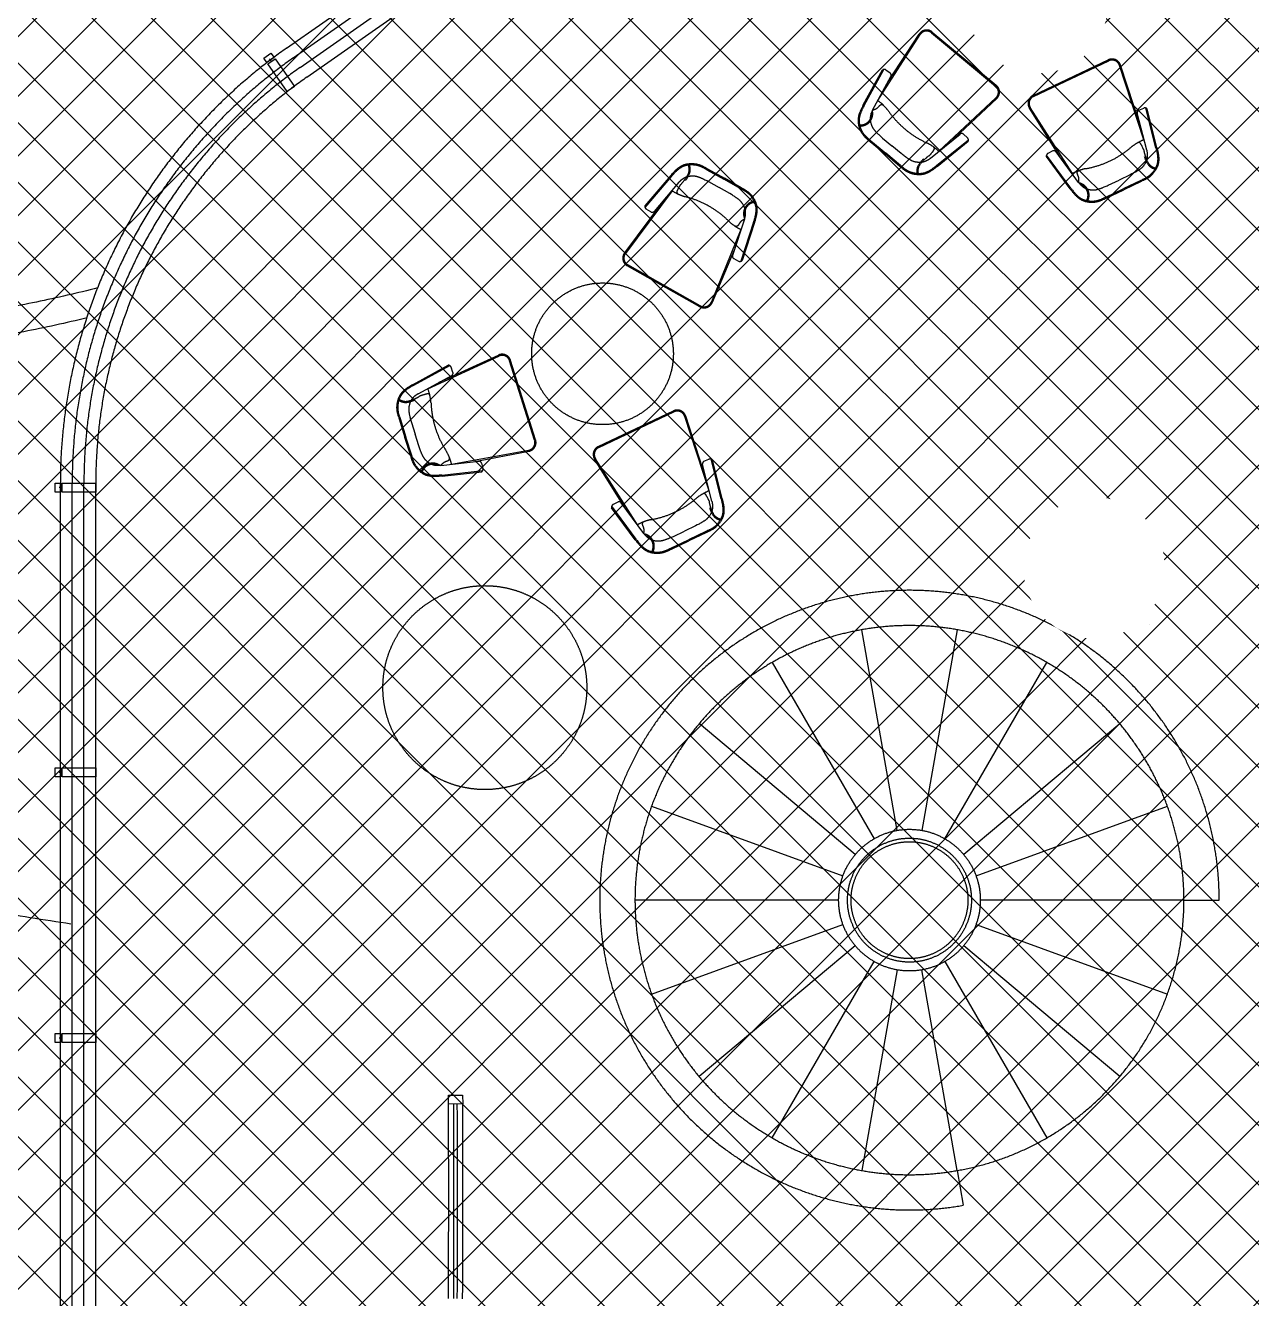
# Model space of a CAD drawing. Header units: millimetres. Extents: x 12325263 to 13848842, y -1463133 to 573208.
# Drawn here: x 12515185 to 12522110, y -588633 to -581445 of the extents above; entities that cross this region are included whole.
import ezdxf
from ezdxf.xclip import XClip

# ---------------------------------------------------------------- set-up
doc = ezdxf.new("R2010")
doc.units = ezdxf.units.MM
doc.header["$LTSCALE"] = 1000
doc.header["$XCLIPFRAME"] = 0
for name, color, linetype in [('0-LA轮廓线', 4, 'Continuous'), ('10# 1层平面图$0$外立面', 83, 'Continuous'), ('11# 首层平面图(售)$0$11#楼二层平面图(售)$0$首二层+地下室_04(1)$0$1#楼首层平面图$0$12#楼二层平面图$0$STAIR', 2, 'Continuous'), ('A-WALL-PATT', 8, 'Continuous'), ('s-首层组合pm$0$hs$0$首二层+地下室_04(1)$0$0F$0$12#楼首层平面图$0$CURTWALL', 2, 'Continuous')]:
    doc.layers.add(name, color=color, linetype=linetype)

# ---------------------------------------------------------------- blocks, each defined once
blk = doc.blocks.new('A$C624508B3')
at = {"layer": '0-LA轮廓线', "color": 250}
for points in [[(-52030.7, -149275.4, 0.288549), (-43802.1, -155600.2, 0.029438), (-40086.9, -155728.9, -4.530639)], [(-40557.6, -152166.7, -0.169292), (-46093.7, -152645), (-45877.1, -151796)], [(-40588.7, -152344.5, -0.170758), (-46275.8, -152752.1)]]:
    blk.add_lwpolyline(points, format="xyb", dxfattribs=at)
blk = doc.blocks.new('10# 1层平面图$0$156132')
at = {"layer": '10# 1层平面图$0$外立面'}
blk.add_line((0, 10), (0, -7.1), dxfattribs=at)
for points in [[(25, 200), (25, 10), (-25, 10), (-25, 200)], [(-25, -30), (-25, 0), (25, 0), (25, -30)]]:
    blk.add_lwpolyline(points, close=True, dxfattribs=at)
blk = doc.blocks.new('A$C3A5F05FE')
at = {"layer": '11# 首层平面图(售)$0$11#楼二层平面图(售)$0$首二层+地下室_04(1)$0$1#楼首层平面图$0$12#楼二层平面图$0$STAIR', "color": 252}
for p, q in [((83686.8, 85622.1, 0), (87433.3, 89368.6, 0)), ((83733.9, 85575, 0), (87480.4, 89321.4, 0)), ((83781.1, 85527.8, 0), (87527.6, 89274.3, 0)), ((83828.2, 85480.7, 0), (87596.6, 89249, 0)), ((88544.9, 85949.8, 0), (88337, 86339.7, 0)), ((88515.5, 86017.8, 0), (88342.3, 86342.5, 0)), ((87028, 85907.9, 0), (87197.7, 86316, 0)), ((87066.4, 86024.4, 0), (87192.2, 86318.4, 0)), ((88487.8, 86109.1, 0), (88513.3, 86125.6, 0)), ((88620.4, 85916.6, 0), (88525.3, 86128.2, 0)), ((88625.9, 85919.1, 0), (88533.4, 86124.9, 0)), ((86950.4, 85869.7, 0), (87022.7, 86083.4, 0)), ((86956.1, 85867.8, 0), (87030.5, 86087.5, 0)), ((87007.2, 85850.5, 0), (87076.7, 86054.3, 0)), ((87069.7, 86072.1, 0), (87042.6, 86086.1, 0)), ((88571.2, 85894.5, 0), (88482.5, 86090.8, 0)), ((87415.7, 85686.2, 0), (87681.5, 86039.2, 0)), ((87464.9, 85741.6, 0), (87686.2, 86035.6, 0)), ((88091.1, 85775.8, 0), (87877.5, 86013.8, 0)), ((88180.4, 85691.8, 0), (87882, 86017.8, 0)), ((87376.5, 85639.1, 0), (87517.1, 85802.3, 0)), ((87417.4, 85603.8, 0), (87569.2, 85779.2, 0)), ((87421.9, 85599.9, 0), (87569.5, 85770.5, 0)), ((87536, 85805.3, 0), (87561.7, 85789, 0)), ((88186.5, 85609.7, 0), (88018.6, 85769.8, 0)), ((88182.3, 85605.3, 0), (88019.1, 85761.1, 0)), ((88049.2, 85798.9, 0), (88025.1, 85780.2, 0)), ((88223.8, 85648.7, 0), (88068.2, 85797.7, 0)), ((87089.6, 85704.4, 0), (87149.2, 85670.3, 0)), ((88391, 85661.9, 0), (88447, 85701.5, 0)), ((88503.1, 85741.1, 0), (88447, 85701.5, 0)), ((88567.6, 85720.7, 0), (88478.2, 85657.4, 0)), ((88567.6, 85720.7, 0), (88478.2, 85657.4, 0)), ((88571.1, 85715.8, 0), (88481.7, 85652.5, 0)), ((88571.1, 85715.8, 0), (88481.7, 85652.5, 0)), ((87024.4, 85672.6, 0), (87119.4, 85618.2, 0)), ((87027.4, 85677.8, 0), (87122.4, 85623.4, 0)), ((87214.5, 85563.8, 0), (87119.4, 85618.2, 0)), ((87214.5, 85563.8, 0), (87119.4, 85618.2, 0)), ((87217.5, 85569, 0), (87122.4, 85623.4, 0)), ((87217.5, 85569, 0), (87122.4, 85623.4, 0)), ((87208.8, 85636.2, 0), (87149.2, 85670.3, 0)), ((88388.8, 85594.2, 0), (88478.2, 85657.4, 0)), ((88392.3, 85589.3, 0), (88481.7, 85652.5, 0)), ((86144, 85356.9, 0), (86247.3, 85320.5, 0)), ((86144.1, 85356.9, 0), (86247.3, 85320.5, 0)), ((86146, 85362.6, 0), (86249.3, 85326.1, 0)), ((86146.1, 85362.6, 0), (86249.3, 85326.1, 0)), ((86352.6, 85289.7, 0), (86249.3, 85326.1, 0)), ((85948.5, 85289.8, 0), (85833.9, 85095.4, 0)), ((85953.6, 85286.8, 0), (85835.8, 85086.9, 0)), ((86000.1, 85259.4, 0), (85891.1, 85073.6, 0)), ((86164.6, 85292.4, 0), (86229.4, 85269.5, 0)), ((86294.1, 85246.7, 0), (86229.4, 85269.5, 0)), ((86350.6, 85284, 0), (86247.3, 85320.5, 0)), ((85970.1, 85206, 0), (85772, 84811, 0)), ((85931.7, 85142.7, 0), (85766.7, 84813.7, 0)), ((86401.4, 85117.8, 0), (86369.7, 84904.7, 0)), ((86454.8, 85109.9, 0), (86421.1, 84880.4, 0)), ((86460.8, 85109, 0), (86428, 84885.8, 0)), ((85873.2, 85067.3, 0), (85844.9, 85078.6, 0)), ((86391.3, 85057.5, 0), (86297.6, 84625.5, 0)), ((86374.4, 84936.1, 0), (86303.5, 84624.3, 0)), ((86379.8, 84888.5, 0), (86408.9, 84879.6, 0)), ((86240, 84593.5, 0), (85796.8, 84749.9, 0)), ((86238, 84587.8, 0), (85794.8, 84744.2, 0)), ((84805.3, 83866.5, 0), (85169, 84117.5, 0)), ((84862.7, 83913.3, 0), (85165.6, 84122.4, 0)), ((85449.4, 83684.3, 0), (85233, 84101.5, 0)), ((85454.8, 83687, 0), (85238.3, 84104.2, 0)), ((84719.3, 83876.3, 0), (84895.9, 84016.7, 0)), ((84723.1, 83871.6, 0), (84904.6, 84016, 0)), ((84756.7, 83829.3, 0), (84925.5, 83963.1, 0)), ((84929.2, 83981.7, 0), (84914.1, 84008.2, 0)), ((85809.9, 83711.5, 0), (86193.6, 83982.9, 0)), ((85813.3, 83706.6, 0), (86197.1, 83978, 0)), ((86469.2, 83573, 0), (86261.2, 83962.8, 0)), ((86439.8, 83640.9, 0), (86266.5, 83965.7, 0)), ((86412, 83732.2, 0), (86437.6, 83748.8, 0)), ((86544.7, 83539.8, 0), (86449.6, 83751.4, 0)), ((86550.2, 83542.2, 0), (86457.7, 83748, 0)), ((84674.7, 83670.5, 0), (84725.2, 83573.3, 0)), ((84674.7, 83670.5, 0), (84725.2, 83573.3, 0)), ((84680.1, 83673.3, 0), (84730.5, 83576, 0)), ((84680.1, 83673.3, 0), (84730.5, 83576, 0)), ((86495.4, 83517.6, 0), (86406.8, 83713.9, 0)), ((84746.8, 83661.8, 0), (84778.4, 83600.9, 0)), ((84810, 83540, 0), (84778.4, 83600.9, 0)), ((85010.9, 83470, 0), (85425.7, 83622.8, 0)), ((85128.8, 83503.6, 0), (85427.7, 83617.1, 0)), ((86015.3, 83398.9, 0), (85801.8, 83636.9, 0)), ((86104.7, 83314.9, 0), (85806.2, 83641, 0)), ((84775.6, 83476.1, 0), (84725.2, 83573.3, 0)), ((84780.9, 83478.8, 0), (84730.5, 83576, 0)), ((84952.6, 83451.6, 0), (85159.2, 83512.6, 0)), ((84967.8, 83399.8, 0), (85190.5, 83465.1, 0)), ((84969.5, 83394, 0), (85186, 83457.5, 0)), ((85176.6, 83504.9, 0), (85189.5, 83477.3, 0)), ((86110.8, 83232.8, 0), (85942.9, 83393, 0)), ((86106.6, 83228.5, 0), (85943.3, 83384.2, 0)), ((85973.4, 83422, 0), (85949.3, 83403.4, 0)), ((86148, 83271.9, 0), (85992.5, 83420.8, 0)), ((86315.3, 83285, 0), (86371.3, 83324.7, 0)), ((86427.4, 83364.3, 0), (86371.3, 83324.7, 0)), ((86491.9, 83343.8, 0), (86402.5, 83280.6, 0)), ((86491.9, 83343.8, 0), (86402.5, 83280.6, 0)), ((86495.4, 83338.9, 0), (86406, 83275.7, 0)), ((86495.4, 83338.9, 0), (86406, 83275.7, 0)), ((86313.1, 83217.3, 0), (86402.5, 83280.6, 0)), ((86316.6, 83212.4, 0), (86406, 83275.7, 0)), ((87984.9, 83042.8, 0), (87984.1, 81892.6, 0)), ((83657.8, 78400.2, 0), (82853.3, 82982, 0)), ((83723.9, 78409.5, 0), (82919, 82993.5, 0)), ((83789.5, 78421, 0), (82984.6, 83005, 0)), ((83855.2, 78432.5, 0), (83050.3, 83016.5, 0)), ((87847.2, 81868.6, 0), (87454.6, 82949.7, 0)), ((88120.8, 81868.4, 0), (88515, 82949, 0)), ((86988.2, 82680.9, 0), (87726.9, 81799.2, 0)), ((88981.1, 82679.4, 0), (88241.1, 81798.9, 0)), ((87637.5, 81692.9, 0), (86641.8, 82268.7, 0)), ((88330.3, 81692.4, 0), (89326.8, 82266.8, 0)), ((86457.3, 81762.9, 0), (87589.9, 81562.4, 0)), ((89510.6, 81760.7, 0), (88377.7, 81561.8, 0)), ((89510.6, 81760.7, 0), (89706.7, 81795.2, 0)), ((87589.8, 81423.5, 0), (86456.9, 81224.6, 0)), ((88377.6, 81422.9, 0), (89510.2, 81222.4, 0)), ((86640.7, 80718.5, 0), (87637.2, 81292.9, 0)), ((89325.7, 80716.6, 0), (88330, 81292.4, 0)), ((87726.4, 81186.4, 0), (86986.5, 80305.9, 0)), ((88240.7, 81186, 0), (88979.4, 80304.4, 0)), ((87452.5, 80036.3, 0), (87846.7, 81116.9, 0)), ((87983.5, 81092.6, 0), (87982.7, 79942.5, 0)), ((88512.9, 80035.6, 0), (88120.3, 81116.7, 0)), ((88512.9, 80035.5, 0), (88580.8, 79848.5, 0))]:
    blk.add_line(p, q, dxfattribs=at)
at = {"layer": '11# 首层平面图(售)$0$11#楼二层平面图(售)$0$首二层+地下室_04(1)$0$1#楼首层平面图$0$12#楼二层平面图$0$STAIR', "color": 252, "elevation": 0}
blk.add_lwpolyline([(85688.3, 79972.1), (85697.4, 79922.9), (85618.5, 79908.4), (85609.4, 79957.5), (85688.3, 79972.1)], close=True, dxfattribs=at)
at = {"layer": '11# 首层平面图(售)$0$11#楼二层平面图(售)$0$首二层+地下室_04(1)$0$1#楼首层平面图$0$12#楼二层平面图$0$STAIR', "color": 252}
for centre, radius in [((85742.9, 84231.1, 0), 400), ((85414.2, 82259.7, 0), 575.7), ((87983.8, 81492.6, 0), 400), ((87983.8, 81492.6, 0), 350), ((87983.8, 81492.6, 0), 330)]:
    blk.add_circle(centre, radius, dxfattribs=at)
for centre, radius, start, end in [((87238.3, 86299.1, 0), 50, 60.21815, 157.30867), ((87238.3, 86299.1, 0), 44, 60.21815, 157.30867), ((88298.2, 86318.9, 0), 50, 28.18257, 125.27309), ((88298.2, 86318.9, 0), 44, 28.18257, 125.27309), ((88522.9, 86110.8, 0), 17.6, 53.10463, 122.77559), ((87034.6, 86070.5, 0), 17.6, 62.71564, 132.3866), ((87060.9, 86058.4, 0), 16.3, 346.57703, 57.24866), ((87646.3, 86065.6, 0), 44, 323.12762, 60.21815), ((87646.3, 86065.6, 0), 50, 323.12762, 60.21815), ((87914.5, 86047.5, 0), 50, 125.27309, 222.36361), ((87914.5, 86047.5, 0), 44, 125.27309, 222.36361), ((88497.9, 86096.3, 0), 16.3, 128.24257, 198.91421), ((86905.1, 85657.7, 0), 278.8, 47.3501, 64.07106), ((88058, 86248, 0), 550.8, 305.48342, 320.60313), ((88696.2, 85707.3, 0), 285.8, 121.72217, 138.03968), ((86946.2, 85815.2, 0), 59.2, 312.46628, 16.81693), ((86942.3, 85818.5, 0), 70.2, 313.72969, 24.2658), ((87477.3, 86242.5, 0), 539.6, 224.73072, 240.1652), ((88694, 85933.6, 0), 144.9, 195.81399, 210.73711), ((88706.7, 85927.2, 0), 158.9, 206.20232, 225.55714), ((88706.7, 85927.2, 0), 152.9, 206.26254, 225.61187), ((86941.8, 85819.5, 0), 65.3, 276.84734, 312.78836), ((86941.8, 85819.5, 0), 71.3, 278.36643, 312.78836), ((87480.6, 86253.4, 0), 550.8, 240.42847, 255.54819), ((87528.6, 85790.7, 0), 16.3, 63.18763, 133.85926), ((87552.3, 85774.1, 0), 17.6, 348.04969, 57.72065), ((88035.8, 85766.3, 0), 17.6, 127.77058, 197.44154), ((88057.9, 85785.1, 0), 16.3, 51.63197, 122.3036), ((88066.5, 86240.3, 0), 539.6, 289.78566, 305.22015), ((88639.2, 85869.9, 0), 71.3, 232.70287, 267.1297), ((88639.2, 85869.9, 0), 65.3, 232.70287, 268.64956), ((87259.6, 85446.8, 0), 285.8, 56.66722, 72.98474), ((88355.5, 85474.8, 0), 278.8, 112.40504, 129.12601), ((85808.1, 83500.8, 0), 3000, 134.99999, 189.95876), ((87463.4, 85530.1, 0), 158.9, 141.14737, 160.5022), ((87463.4, 85530.1, 0), 152.9, 141.20759, 160.55692), ((87463.9, 85544.2, 0), 144.9, 130.75905, 145.68216), ((88225.4, 85576.4, 0), 70.2, 18.78463, 89.32074), ((88230, 85578.6, 0), 59.2, 17.52123, 81.87187), ((85808.1, 83500.8, 0), 2933.2, 134.99999, 189.95876), ((87382.9, 85567, 0), 71.3, 167.64793, 202.07475), ((87382.9, 85567, 0), 65.3, 167.64793, 203.59462), ((88224.3, 85576.4, 0), 65.3, 341.90228, 17.84331), ((88224.3, 85576.4, 0), 71.3, 343.42138, 17.84331), ((85808.1, 83500.8, 0), 2866.8, 134.99999, 189.95876), ((85808.1, 83500.8, 0), 2800, 134.99999, 189.95876), ((85895.1, 85351, 0), 152.9, 331.55298, 350.90231), ((85895.1, 85351, 0), 158.9, 331.49276, 350.84759), ((85980.9, 85329.1, 0), 65.3, 357.99332, 33.94001), ((85980.9, 85329.1, 0), 71.3, 357.99332, 32.42014), ((85897.2, 85337, 0), 144.9, 321.10444, 336.02755), ((86080.7, 85469.5, 0), 285.8, 247.01261, 263.33013), ((86008.1, 84636.3, 0), 550.8, 70.77386, 85.89358), ((86459.5, 85160.8, 0), 70.2, 144.07508, 214.61119), ((86455.1, 85163.4, 0), 59.2, 142.81167, 207.16232), ((86460.2, 85160, 0), 71.3, 108.71182, 143.13375), ((86460.2, 85160, 0), 65.3, 107.19273, 143.13375), ((86009.4, 84647.7, 0), 539.6, 55.07611, 70.51059), ((85851.5, 85094.9, 0), 17.6, 178.39508, 248.06604), ((85877.8, 85082.9, 0), 16.3, 253.53302, 324.20466), ((86467.3, 85325.7, 0), 278.8, 237.69549, 254.41645), ((86386, 84903.6, 0), 16.3, 176.92242, 247.59405), ((86414, 84896.4, 0), 17.6, 253.06103, 322.73199), ((85811.4, 84791.4, 0), 50, 153.47301, 250.56354), ((85811.4, 84791.4, 0), 44, 153.47301, 250.56354), ((86254.6, 84635, 0), 50, 250.56354, 347.65406), ((86254.6, 84635, 0), 44, 250.56354, 347.65406), ((85193.9, 84081.2, 0), 50, 27.42015, 124.51068), ((85193.9, 84081.2, 0), 44, 27.42015, 124.51068), ((84898.8, 83999.4, 0), 17.6, 29.91765, 99.58861), ((84914.4, 83975, 0), 16.3, 313.77903, 24.45067), ((86222.5, 83942.1, 0), 50, 28.18257, 125.27309), ((86222.5, 83942.1, 0), 44, 28.18257, 125.27309), ((84665.5, 83920.5, 0), 144.9, 301.95614, 316.87925), ((84559.7, 83720.3, 0), 285.8, 14.65356, 30.97108), ((84684.9, 83838.7, 0), 71.3, 245.56355, 279.99037), ((84684.9, 83838.7, 0), 65.3, 244.04368, 279.99037), ((84651.3, 83920.6, 0), 152.9, 287.08137, 306.43071), ((84651.3, 83920.6, 0), 158.9, 287.1361, 306.49093), ((85374.8, 83908, 0), 550.8, 192.09011, 207.20983), ((86447.1, 83734, 0), 17.6, 53.10463, 122.77559), ((85410.4, 83664, 0), 44, 290.32963, 27.42015), ((85410.4, 83664, 0), 50, 290.32963, 27.42015), ((85838.7, 83670.6, 0), 50, 125.27309, 222.36361), ((85838.7, 83670.6, 0), 44, 125.27309, 222.36361), ((86422.1, 83719.4, 0), 16.3, 128.24257, 198.91421), ((85363.7, 83905.1, 0), 539.6, 207.4731, 222.90758), ((84755.8, 83357.5, 0), 278.8, 23.56724, 40.2882), ((86620.5, 83330.5, 0), 285.8, 121.72217, 138.03968), ((84918, 83388.1, 0), 70.2, 63.3725, 133.90861), ((85162.6, 83496.6, 0), 16.3, 30.38964, 101.06127), ((85173.6, 83469.9, 0), 17.6, 315.2517, 24.92266), ((85982.3, 83871.1, 0), 550.8, 305.48342, 320.60313), ((86618.3, 83556.8, 0), 144.9, 195.81399, 210.73711), ((86630.9, 83550.4, 0), 158.9, 206.20232, 225.55714), ((86630.9, 83550.4, 0), 152.9, 206.26254, 225.61187), ((84919, 83387.5, 0), 71.3, 134.84993, 169.27187), ((84919, 83387.5, 0), 65.3, 134.84993, 170.79096), ((84914.9, 83392.1, 0), 59.2, 70.82137, 135.17202), ((85960.1, 83389.5, 0), 17.6, 127.77058, 197.44154), ((85982.1, 83408.2, 0), 16.3, 51.63197, 122.3036), ((85990.8, 83863.5, 0), 539.6, 289.78566, 305.22015), ((86563.5, 83493, 0), 71.3, 232.70287, 267.1297), ((86563.5, 83493, 0), 65.3, 232.70287, 268.64956), ((86279.7, 83098, 0), 278.8, 112.40504, 129.12601), ((86149.6, 83199.6, 0), 70.2, 18.78463, 89.32074), ((86154.2, 83201.7, 0), 59.2, 17.52123, 81.87187), ((87983.8, 81492.6, 0), 1749.3, 9.95876, 289.95875), ((86148.6, 83199.5, 0), 65.3, 341.90228, 17.84331), ((86148.6, 83199.5, 0), 71.3, 343.42138, 17.84331), ((87983.8, 81492.6, 0), 1550.2, 9.95876, 289.95875), ((87983.8, 81492.6, 0), 1550.2, 289.95875, 9.95876), ((-42679.4, 56851.4, 0), 130353.5, 9.705513, 10.188026), ((-30662.4, 58933.8, 0), 118187.4, 9.692645, 10.225019), ((-30661.8, 58933.9, 0), 118206.8, 9.692645, 10.225019), ((-42702.9, 56847.3, 0), 130457.4, 9.705294, 10.188135)]:
    blk.add_arc(centre, radius, start, end, dxfattribs=at)
for points, knots in [([(88554.6, 85894.1, 0), (88548.2, 85901.9, 0), (88537.2, 85919.2, 0), (88525.5, 85931.8, 0), (88517.3, 85928.8, 0), (88514.3, 85927.7, 0)], [117.895528, 117.895528, 117.895528, 117.895528, 141.922615, 157.625917, 166.43277, 166.43277, 166.43277, 166.43277]), ([(88620.4, 85916.7, 0), (88623.1, 85910.3, 0), (88625.8, 85903.9, 0), (88632.1, 85888.2, 0), (88635.4, 85878.9, 0), (88639.1, 85865.3, 0), (88640, 85861.1, 0), (88641.5, 85852.8, 0), (88642.1, 85848.6, 0), (88642.7, 85840.8, 0), (88642.8, 85837.2, 0), (88642.7, 85831.2, 0), (88642.5, 85828.7, 0), (88642, 85823.9, 0), (88641.7, 85821.4, 0), (88640.4, 85814.1, 0), (88639.2, 85809.3, 0), (88636.4, 85800.5, 0), (88634.9, 85796.5, 0), (88631.6, 85788.6, 0), (88629.7, 85784.6, 0), (88625.7, 85776.9, 0), (88623.5, 85773.1, 0), (88619.1, 85766.4, 0), (88617, 85763.4, 0), (88612.8, 85758, 0), (88610.7, 85755.5, 0), (88606.9, 85751.3, 0), (88605.2, 85749.6, 0), (88601.8, 85746.3, 0), (88600, 85744.7, 0), (88594.6, 85740, 0), (88590.7, 85737, 0), (88580.7, 85729.5, 0), (88574.2, 85725.1, 0), (88567.7, 85720.7, 0)], [0, 0, 0, 0, 20.798537, 20.798537, 51.282997, 51.282997, 64.494634, 64.494634, 77.706271, 77.706271, 89.076935, 89.076935, 96.905264, 96.905264, 104.733593, 104.733593, 120.390251, 120.390251, 133.479832, 133.479832, 146.95961, 146.95961, 160.439387, 160.439387, 171.892307, 171.892307, 182.212074, 182.212074, 189.731817, 189.731817, 197.25156, 197.25156, 212.291046, 212.291046, 235.614663, 235.614663, 235.614663, 235.614663]), ([(88625.9, 85919.1, 0), (88634, 85900, 0), (88646.2, 85871.3, 0), (88650.6, 85826, 0), (88639.3, 85786.3, 0), (88614, 85744.8, 0), (88585.7, 85725.7, 0), (88571.1, 85715.8, 0)], [0, 0, 0, 0, 61.69613, 93.263437, 134.334756, 183.203067, 235.614675, 235.614675, 235.614675, 235.614675]), ([(86950.4, 85869.7, 0), (86944.2, 85850, 0), (86934.7, 85820.2, 0), (86934.7, 85774.7, 0), (86949.7, 85736.3, 0), (86978.9, 85697.4, 0), (87008.9, 85681.1, 0), (87024.4, 85672.6, 0)], [0, 0, 0, 0, 61.69613, 93.263437, 134.334756, 183.203067, 235.614675, 235.614675, 235.614675, 235.614675]), ([(86956.1, 85867.9, 0), (86954, 85861.3, 0), (86951.9, 85854.7, 0), (86947.2, 85838.4, 0), (86944.8, 85828.8, 0), (86942.4, 85814.9, 0), (86941.9, 85810.7, 0), (86941.2, 85802.2, 0), (86941, 85798, 0), (86941.1, 85790.2, 0), (86941.4, 85786.6, 0), (86942.1, 85780.6, 0), (86942.5, 85778.2, 0), (86943.4, 85773.4, 0), (86944, 85771, 0), (86946, 85763.9, 0), (86947.7, 85759.2, 0), (86951.3, 85750.7, 0), (86953.2, 85746.9, 0), (86957.2, 85739.3, 0), (86959.5, 85735.5, 0), (86964.2, 85728.2, 0), (86966.8, 85724.7, 0), (86971.7, 85718.4, 0), (86974.1, 85715.6, 0), (86978.9, 85710.6, 0), (86981.2, 85708.3, 0), (86985.4, 85704.6, 0), (86987.2, 85703, 0), (86990.9, 85700.1, 0), (86992.8, 85698.7, 0), (86998.7, 85694.5, 0), (87002.8, 85691.8, 0), (87013.5, 85685.3, 0), (87020.4, 85681.6, 0), (87027.3, 85677.8, 0)], [0, 0, 0, 0, 20.798537, 20.798537, 51.282997, 51.282997, 64.494634, 64.494634, 77.706271, 77.706271, 89.076935, 89.076935, 96.905264, 96.905264, 104.733593, 104.733593, 120.390251, 120.390251, 133.479832, 133.479832, 146.95961, 146.95961, 160.439387, 160.439387, 171.892307, 171.892307, 182.212074, 182.212074, 189.731817, 189.731817, 197.25156, 197.25156, 212.291046, 212.291046, 235.614663, 235.614663, 235.614663, 235.614663]), ([(87007.2, 85850.5, 0), (86999.1, 85823.4, 0), (87002, 85794.2, 0), (87011.1, 85773.4, 0), (87022.9, 85751.5, 0), (87050.5, 85729.1, 0), (87076.3, 85712.8, 0), (87089.6, 85704.4, 0)], [3.080466, 3.080466, 3.080466, 3.080466, 33.797598, 56.95546, 88.506912, 133.12216, 180.530562, 180.530562, 180.530562, 180.530562]), ([(87007.2, 85850.5, 0), (87029.4, 85860, 0), (87038.7, 85878.3, 0), (87049.1, 85892, 0), (87057.6, 85889.8, 0), (87060.6, 85889, 0)], [117.895528, 117.895528, 117.895528, 117.895528, 141.922615, 157.625917, 166.43277, 166.43277, 166.43277, 166.43277]), ([(88571.2, 85894.5, 0), (88581.8, 85868.4, 0), (88581.8, 85838.9, 0), (88574.6, 85817.4, 0), (88565, 85794.4, 0), (88539.7, 85769.5, 0), (88515.5, 85750.8, 0), (88503.1, 85741.1, 0)], [3.080466, 3.080466, 3.080466, 3.080466, 33.797598, 56.95546, 88.506912, 133.12216, 180.530562, 180.530562, 180.530562, 180.530562]), ([(87369.3, 85654, 0), (87373.6, 85663.1, 0), (87384.6, 85680.4, 0), (87391.1, 85696.3, 0), (87384.9, 85702.5, 0), (87382.7, 85704.7, 0)], [117.895528, 117.895528, 117.895528, 117.895528, 141.922615, 157.625917, 166.43277, 166.43277, 166.43277, 166.43277]), ([(88223.8, 85648.7, 0), (88224.4, 85672.9, 0), (88211.8, 85689, 0), (88203.8, 85704.2, 0), (88209.3, 85711, 0), (88211.3, 85713.4, 0)], [117.895528, 117.895528, 117.895528, 117.895528, 141.922615, 157.625917, 166.43277, 166.43277, 166.43277, 166.43277]), ([(87376.5, 85639.1, 0), (87357.4, 85618.4, 0), (87330.7, 85606, 0), (87308.1, 85603.4, 0), (87283.3, 85602.5, 0), (87250, 85614.9, 0), (87222.8, 85628.9, 0), (87208.8, 85636.2, 0)], [3.080466, 3.080466, 3.080466, 3.080466, 33.797598, 56.95546, 88.506912, 133.12216, 180.530562, 180.530562, 180.530562, 180.530562]), ([(88186.4, 85609.8, 0), (88191.5, 85605, 0), (88196.6, 85600.4, 0), (88209.4, 85589.2, 0), (88217.1, 85583, 0), (88228.7, 85575, 0), (88232.3, 85572.7, 0), (88239.6, 85568.5, 0), (88243.4, 85566.6, 0), (88250.5, 85563.4, 0), (88253.9, 85562.1, 0), (88259.6, 85560.2, 0), (88262, 85559.5, 0), (88266.7, 85558.4, 0), (88269.1, 85557.9, 0), (88276.4, 85556.7, 0), (88281.4, 85556.3, 0), (88290.6, 85556, 0), (88294.9, 85556, 0), (88303.5, 85556.5, 0), (88307.9, 85557, 0), (88316.5, 85558.2, 0), (88320.8, 85559, 0), (88328.5, 85560.9, 0), (88332.1, 85561.9, 0), (88338.6, 85564, 0), (88341.7, 85565.2, 0), (88346.8, 85567.4, 0), (88349, 85568.4, 0), (88353.2, 85570.5, 0), (88355.3, 85571.7, 0), (88361.6, 85575.2, 0), (88365.7, 85577.8, 0), (88376.1, 85584.8, 0), (88382.4, 85589.4, 0), (88388.7, 85594.1, 0)], [0, 0, 0, 0, 20.798537, 20.798537, 51.282997, 51.282997, 64.494634, 64.494634, 77.706271, 77.706271, 89.076935, 89.076935, 96.905264, 96.905264, 104.733593, 104.733593, 120.390251, 120.390251, 133.479832, 133.479832, 146.95961, 146.95961, 160.439387, 160.439387, 171.892307, 171.892307, 182.212074, 182.212074, 189.731817, 189.731817, 197.25156, 197.25156, 212.291046, 212.291046, 235.614663, 235.614663, 235.614663, 235.614663]), ([(88223.8, 85648.7, 0), (88244.8, 85630, 0), (88272.6, 85620.2, 0), (88295.3, 85619.8, 0), (88320.1, 85621.2, 0), (88352.1, 85636.8, 0), (88377.8, 85653.3, 0), (88391, 85661.9, 0)], [3.080466, 3.080466, 3.080466, 3.080466, 33.797598, 56.95546, 88.506912, 133.12216, 180.530562, 180.530562, 180.530562, 180.530562]), ([(87421.9, 85599.9, 0), (87408.1, 85584.5, 0), (87387.1, 85561.3, 0), (87347.9, 85538.2, 0), (87307.2, 85531.7, 0), (87258.9, 85537.2, 0), (87229.6, 85554.7, 0), (87214.5, 85563.8, 0)], [0, 0, 0, 0, 61.69613, 93.263437, 134.334756, 183.203067, 235.614675, 235.614675, 235.614675, 235.614675]), ([(87417.5, 85603.9, 0), (87412.8, 85598.7, 0), (87408.2, 85593.6, 0), (87396.5, 85581.2, 0), (87389.5, 85574.3, 0), (87378.7, 85565.2, 0), (87375.3, 85562.6, 0), (87368.4, 85557.7, 0), (87364.9, 85555.4, 0), (87358.1, 85551.6, 0), (87354.8, 85550, 0), (87349.3, 85547.6, 0), (87347, 85546.7, 0), (87342.4, 85545.1, 0), (87340.1, 85544.4, 0), (87332.9, 85542.5, 0), (87328, 85541.5, 0), (87318.9, 85540.4, 0), (87314.6, 85540, 0), (87306, 85539.7, 0), (87301.6, 85539.7, 0), (87292.9, 85540.1, 0), (87288.6, 85540.5, 0), (87280.7, 85541.6, 0), (87277.1, 85542.3, 0), (87270.3, 85543.8, 0), (87267.2, 85544.7, 0), (87261.8, 85546.4, 0), (87259.6, 85547.2, 0), (87255.1, 85548.9, 0), (87252.9, 85549.8, 0), (87246.4, 85552.7, 0), (87242, 85554.9, 0), (87231, 85560.9, 0), (87224.3, 85564.9, 0), (87217.6, 85568.9, 0)], [0, 0, 0, 0, 20.798537, 20.798537, 51.282997, 51.282997, 64.494634, 64.494634, 77.706271, 77.706271, 89.076935, 89.076935, 96.905264, 96.905264, 104.733593, 104.733593, 120.390251, 120.390251, 133.479832, 133.479832, 146.95961, 146.95961, 160.439387, 160.439387, 171.892307, 171.892307, 182.212074, 182.212074, 189.731817, 189.731817, 197.25156, 197.25156, 212.291046, 212.291046, 235.614663, 235.614663, 235.614663, 235.614663]), ([(88182.3, 85605.3, 0), (88197.6, 85591.4, 0), (88220.7, 85570.3, 0), (88261.9, 85551, 0), (88303, 85548.4, 0), (88350.6, 85558.6, 0), (88378.1, 85578.8, 0), (88392.3, 85589.3, 0)], [0, 0, 0, 0, 61.69613, 93.263437, 134.334756, 183.203067, 235.614675, 235.614675, 235.614675, 235.614675]), ([(85948.5, 85289.8, 0), (85959.3, 85307.4, 0), (85975.7, 85334, 0), (86010.2, 85363.8, 0), (86049.1, 85377.5, 0), (86097.6, 85380.7, 0), (86129.5, 85368.8, 0), (86146, 85362.6, 0)], [0, 0, 0, 0, 61.69613, 93.263437, 134.334756, 183.203067, 235.614675, 235.614675, 235.614675, 235.614675]), ([(85953.6, 85286.7, 0), (85957.2, 85292.6, 0), (85960.9, 85298.5, 0), (85970.1, 85312.7, 0), (85975.8, 85320.8, 0), (85984.8, 85331.6, 0), (85987.6, 85334.8, 0), (85993.5, 85340.9, 0), (85996.6, 85343.8, 0), (86002.6, 85348.8, 0), (86005.5, 85350.9, 0), (86010.5, 85354.3, 0), (86012.6, 85355.6, 0), (86016.8, 85358, 0), (86019, 85359.1, 0), (86025.7, 85362.3, 0), (86030.4, 85364.1, 0), (86039.2, 85366.9, 0), (86043.3, 85368, 0), (86051.7, 85369.8, 0), (86056, 85370.6, 0), (86064.6, 85371.8, 0), (86069, 85372.2, 0), (86077, 85372.5, 0), (86080.6, 85372.5, 0), (86087.5, 85372.2, 0), (86090.8, 85371.9, 0), (86096.4, 85371.2, 0), (86098.7, 85370.8, 0), (86103.4, 85369.9, 0), (86105.7, 85369.4, 0), (86112.7, 85367.7, 0), (86117.4, 85366.3, 0), (86129.3, 85362.4, 0), (86136.6, 85359.7, 0), (86143.9, 85356.9, 0)], [0, 0, 0, 0, 20.798537, 20.798537, 51.282997, 51.282997, 64.494634, 64.494634, 77.706271, 77.706271, 89.076935, 89.076935, 96.905264, 96.905264, 104.733593, 104.733593, 120.390251, 120.390251, 133.479832, 133.479832, 146.95961, 146.95961, 160.439387, 160.439387, 171.892307, 171.892307, 182.212074, 182.212074, 189.731817, 189.731817, 197.25156, 197.25156, 212.291046, 212.291046, 235.614663, 235.614663, 235.614663, 235.614663]), ([(86000.1, 85259.4, 0), (86015.3, 85283.2, 0), (86039.3, 85300.1, 0), (86061.1, 85306.7, 0), (86085.4, 85312.1, 0), (86120.3, 85305.9, 0), (86149.6, 85297, 0), (86164.6, 85292.4, 0)], [3.080466, 3.080466, 3.080466, 3.080466, 33.797598, 56.95546, 88.506912, 133.12216, 180.530562, 180.530562, 180.530562, 180.530562]), ([(86454.8, 85109.8, 0), (86455.7, 85116.7, 0), (86456.6, 85123.6, 0), (86458.3, 85140.4, 0), (86459, 85150.3, 0), (86458.8, 85164.4, 0), (86458.6, 85168.6, 0), (86457.7, 85177.1, 0), (86457.1, 85181.3, 0), (86455.6, 85188.9, 0), (86454.7, 85192.4, 0), (86453, 85198.2, 0), (86452.2, 85200.5, 0), (86450.3, 85205, 0), (86449.3, 85207.3, 0), (86446.1, 85213.9, 0), (86443.6, 85218.2, 0), (86438.5, 85225.9, 0), (86436, 85229.4, 0), (86430.6, 85236.1, 0), (86427.8, 85239.4, 0), (86421.8, 85245.8, 0), (86418.6, 85248.8, 0), (86412.6, 85254.1, 0), (86409.8, 85256.4, 0), (86404.2, 85260.5, 0), (86401.5, 85262.3, 0), (86396.7, 85265.2, 0), (86394.7, 85266.4, 0), (86390.5, 85268.6, 0), (86388.3, 85269.7, 0), (86381.8, 85272.7, 0), (86377.3, 85274.6, 0), (86365.6, 85279.1, 0), (86358.2, 85281.5, 0), (86350.7, 85284, 0)], [0, 0, 0, 0, 20.798537, 20.798537, 51.282997, 51.282997, 64.494634, 64.494634, 77.706271, 77.706271, 89.076935, 89.076935, 96.905264, 96.905264, 104.733593, 104.733593, 120.390251, 120.390251, 133.479832, 133.479832, 146.95961, 146.95961, 160.439387, 160.439387, 171.892307, 171.892307, 182.212074, 182.212074, 189.731817, 189.731817, 197.25156, 197.25156, 212.291046, 212.291046, 235.614663, 235.614663, 235.614663, 235.614663]), ([(86460.8, 85109, 0), (86463.4, 85129.6, 0), (86467.3, 85160.6, 0), (86459.1, 85205.3, 0), (86437.5, 85240.4, 0), (86401.8, 85273.4, 0), (86369.4, 85284.1, 0), (86352.6, 85289.7, 0)], [0, 0, 0, 0, 61.69613, 93.263437, 134.334756, 183.203067, 235.614675, 235.614675, 235.614675, 235.614675]), ([(86010, 85246.1, 0), (86007.4, 85236.3, 0), (85999.6, 85217.3, 0), (85996.1, 85200.5, 0), (86003.3, 85195.5, 0), (86005.8, 85193.7, 0)], [117.895528, 117.895528, 117.895528, 117.895528, 141.922615, 157.625917, 166.43277, 166.43277, 166.43277, 166.43277]), ([(86401.4, 85117.8, 0), (86404.6, 85145.8, 0), (86396.5, 85174.1, 0), (86383.7, 85192.9, 0), (86368.2, 85212.3, 0), (86337.1, 85229.4, 0), (86308.7, 85240.8, 0), (86294.1, 85246.7, 0)], [3.080466, 3.080466, 3.080466, 3.080466, 33.797598, 56.95546, 88.506912, 133.12216, 180.530562, 180.530562, 180.530562, 180.530562]), ([(86401.4, 85117.8, 0), (86381.4, 85104.4, 0), (86375.5, 85084.7, 0), (86367.7, 85069.4, 0), (86358.9, 85070, 0), (86355.8, 85070.2, 0)], [117.895528, 117.895528, 117.895528, 117.895528, 141.922615, 157.625917, 166.43277, 166.43277, 166.43277, 166.43277]), ([(84719.3, 83876.3, 0), (84703.4, 83863.1, 0), (84679.3, 83843.1, 0), (84654.7, 83804.9, 0), (84646.5, 83764.5, 0), (84650, 83716, 0), (84666.3, 83686, 0), (84674.7, 83670.5, 0)], [0, 0, 0, 0, 61.69613, 93.263437, 134.334756, 183.203067, 235.614675, 235.614675, 235.614675, 235.614675]), ([(84723.2, 83871.7, 0), (84717.8, 83867.2, 0), (84712.5, 83862.8, 0), (84699.7, 83851.7, 0), (84692.4, 83844.9, 0), (84682.9, 83834.5, 0), (84680.2, 83831.3, 0), (84675, 83824.6, 0), (84672.6, 83821.1, 0), (84668.5, 83814.5, 0), (84666.7, 83811.3, 0), (84664.1, 83805.9, 0), (84663.1, 83803.7, 0), (84661.3, 83799.1, 0), (84660.5, 83796.8, 0), (84658.3, 83789.7, 0), (84657.2, 83784.8, 0), (84655.6, 83775.7, 0), (84655.1, 83771.5, 0), (84654.4, 83762.9, 0), (84654.3, 83758.6, 0), (84654.3, 83749.8, 0), (84654.5, 83745.5, 0), (84655.3, 83737.5, 0), (84655.8, 83733.9, 0), (84657.1, 83727.1, 0), (84657.8, 83723.9, 0), (84659.3, 83718.5, 0), (84660, 83716.2, 0), (84661.5, 83711.7, 0), (84662.3, 83709.5, 0), (84665, 83702.8, 0), (84667, 83698.4, 0), (84672.5, 83687.1, 0), (84676.3, 83680.3, 0), (84680, 83673.4, 0)], [0, 0, 0, 0, 20.798537, 20.798537, 51.282997, 51.282997, 64.494634, 64.494634, 77.706271, 77.706271, 89.076935, 89.076935, 96.905264, 96.905264, 104.733593, 104.733593, 120.390251, 120.390251, 133.479832, 133.479832, 146.95961, 146.95961, 160.439387, 160.439387, 171.892307, 171.892307, 182.212074, 182.212074, 189.731817, 189.731817, 197.25156, 197.25156, 212.291046, 212.291046, 235.614663, 235.614663, 235.614663, 235.614663]), ([(84756.7, 83829.3, 0), (84735.2, 83811, 0), (84721.7, 83784.8, 0), (84718.2, 83762.4, 0), (84716.3, 83737.6, 0), (84727.3, 83703.8, 0), (84740.2, 83676.1, 0), (84746.8, 83661.8, 0)], [3.080466, 3.080466, 3.080466, 3.080466, 33.797598, 56.95546, 88.506912, 133.12216, 180.530562, 180.530562, 180.530562, 180.530562]), ([(84771.2, 83821.4, 0), (84780.5, 83825.4, 0), (84798.2, 83835.7, 0), (84814.4, 83841.5, 0), (84820.3, 83835.1, 0), (84822.5, 83832.8, 0)], [117.895528, 117.895528, 117.895528, 117.895528, 141.922615, 157.625917, 166.43277, 166.43277, 166.43277, 166.43277]), ([(84952.6, 83451.6, 0), (84925.3, 83444.6, 0), (84896.1, 83448.7, 0), (84875.8, 83458.7, 0), (84854.4, 83471.4, 0), (84833.1, 83499.8, 0), (84817.9, 83526.3, 0), (84810, 83540, 0)], [3.080466, 3.080466, 3.080466, 3.080466, 33.797598, 56.95546, 88.506912, 133.12216, 180.530562, 180.530562, 180.530562, 180.530562]), ([(86478.9, 83517.3, 0), (86472.5, 83525, 0), (86461.4, 83542.4, 0), (86449.8, 83554.9, 0), (86441.5, 83552, 0), (86438.6, 83550.9, 0)], [117.895528, 117.895528, 117.895528, 117.895528, 141.922615, 157.625917, 166.43277, 166.43277, 166.43277, 166.43277]), ([(86544.6, 83539.9, 0), (86547.4, 83533.5, 0), (86550.1, 83527.1, 0), (86556.3, 83511.4, 0), (86559.7, 83502, 0), (86563.3, 83488.4, 0), (86564.3, 83484.3, 0), (86565.8, 83476, 0), (86566.4, 83471.8, 0), (86567, 83464, 0), (86567.1, 83460.4, 0), (86567, 83454.3, 0), (86566.8, 83451.9, 0), (86566.3, 83447, 0), (86566, 83444.6, 0), (86564.6, 83437.3, 0), (86563.4, 83432.5, 0), (86560.6, 83423.7, 0), (86559.2, 83419.7, 0), (86555.8, 83411.7, 0), (86554, 83407.8, 0), (86549.9, 83400, 0), (86547.7, 83396.3, 0), (86543.4, 83389.6, 0), (86541.3, 83386.6, 0), (86537, 83381.1, 0), (86534.9, 83378.6, 0), (86531.1, 83374.5, 0), (86529.5, 83372.8, 0), (86526, 83369.5, 0), (86524.3, 83367.9, 0), (86518.8, 83363.2, 0), (86515, 83360.2, 0), (86504.9, 83352.7, 0), (86498.5, 83348.3, 0), (86492, 83343.9, 0)], [0, 0, 0, 0, 20.798537, 20.798537, 51.282997, 51.282997, 64.494634, 64.494634, 77.706271, 77.706271, 89.076935, 89.076935, 96.905264, 96.905264, 104.733593, 104.733593, 120.390251, 120.390251, 133.479832, 133.479832, 146.95961, 146.95961, 160.439387, 160.439387, 171.892307, 171.892307, 182.212074, 182.212074, 189.731817, 189.731817, 197.25156, 197.25156, 212.291046, 212.291046, 235.614663, 235.614663, 235.614663, 235.614663]), ([(86550.2, 83542.2, 0), (86558.2, 83523.2, 0), (86570.5, 83494.4, 0), (86574.9, 83449.1, 0), (86563.6, 83409.5, 0), (86538.2, 83368, 0), (86510, 83348.8, 0), (86495.4, 83338.9, 0)], [0, 0, 0, 0, 61.69613, 93.263437, 134.334756, 183.203067, 235.614675, 235.614675, 235.614675, 235.614675]), ([(84969.5, 83394, 0), (84949.6, 83388.6, 0), (84919.4, 83380.4, 0), (84873.9, 83382.3, 0), (84836.2, 83398.8, 0), (84798.6, 83429.7, 0), (84783.4, 83460.2, 0), (84775.6, 83476.1, 0)], [0, 0, 0, 0, 61.69613, 93.263437, 134.334756, 183.203067, 235.614675, 235.614675, 235.614675, 235.614675]), ([(84967.9, 83399.8, 0), (84961.2, 83398, 0), (84954.5, 83396.2, 0), (84938.1, 83392.1, 0), (84928.4, 83390.1, 0), (84914.4, 83388.3, 0), (84910.2, 83388, 0), (84901.7, 83387.6, 0), (84897.5, 83387.6, 0), (84889.7, 83388, 0), (84886.1, 83388.4, 0), (84880.2, 83389.4, 0), (84877.8, 83389.9, 0), (84873, 83391, 0), (84870.6, 83391.7, 0), (84863.6, 83394, 0), (84859, 83395.9, 0), (84850.6, 83399.8, 0), (84846.9, 83401.8, 0), (84839.5, 83406.2, 0), (84835.8, 83408.6, 0), (84828.7, 83413.7, 0), (84825.3, 83416.3, 0), (84819.2, 83421.6, 0), (84816.5, 83424.1, 0), (84811.7, 83429, 0), (84809.5, 83431.4, 0), (84805.9, 83435.8, 0), (84804.5, 83437.7, 0), (84801.7, 83441.5, 0), (84800.4, 83443.5, 0), (84796.4, 83449.5, 0), (84794, 83453.7, 0), (84787.9, 83464.7, 0), (84784.5, 83471.7, 0), (84781, 83478.7, 0)], [0, 0, 0, 0, 20.798537, 20.798537, 51.282997, 51.282997, 64.494634, 64.494634, 77.706271, 77.706271, 89.076935, 89.076935, 96.905264, 96.905264, 104.733593, 104.733593, 120.390251, 120.390251, 133.479832, 133.479832, 146.95961, 146.95961, 160.439387, 160.439387, 171.892307, 171.892307, 182.212074, 182.212074, 189.731817, 189.731817, 197.25156, 197.25156, 212.291046, 212.291046, 235.614663, 235.614663, 235.614663, 235.614663]), ([(84952.6, 83451.6, 0), (84963.1, 83473.3, 0), (84981.8, 83481.9, 0), (84995.8, 83491.7, 0), (84994, 83500.3, 0), (84993.4, 83503.4, 0)], [117.895528, 117.895528, 117.895528, 117.895528, 141.922615, 157.625917, 166.43277, 166.43277, 166.43277, 166.43277]), ([(86495.4, 83517.6, 0), (86506.1, 83491.5, 0), (86506.1, 83462.1, 0), (86498.9, 83440.5, 0), (86489.3, 83417.6, 0), (86464, 83392.7, 0), (86439.8, 83374, 0), (86427.4, 83364.3, 0)], [3.080466, 3.080466, 3.080466, 3.080466, 33.797598, 56.95546, 88.506912, 133.12216, 180.530562, 180.530562, 180.530562, 180.530562]), ([(86148, 83271.9, 0), (86148.7, 83296, 0), (86136, 83312.2, 0), (86128.1, 83327.4, 0), (86133.6, 83334.2, 0), (86135.6, 83336.6, 0)], [117.895528, 117.895528, 117.895528, 117.895528, 141.922615, 157.625917, 166.43277, 166.43277, 166.43277, 166.43277]), ([(86148, 83271.9, 0), (86169.1, 83253.1, 0), (86196.9, 83243.4, 0), (86219.6, 83242.9, 0), (86244.4, 83244.4, 0), (86276.3, 83259.9, 0), (86302, 83276.5, 0), (86315.3, 83285, 0)], [3.080466, 3.080466, 3.080466, 3.080466, 33.797598, 56.95546, 88.506912, 133.12216, 180.530562, 180.530562, 180.530562, 180.530562]), ([(86106.6, 83228.5, 0), (86121.9, 83214.5, 0), (86144.9, 83193.4, 0), (86186.2, 83174.2, 0), (86227.3, 83171.6, 0), (86274.9, 83181.7, 0), (86302.3, 83202, 0), (86316.6, 83212.4, 0)], [0, 0, 0, 0, 61.69613, 93.263437, 134.334756, 183.203067, 235.614675, 235.614675, 235.614675, 235.614675]), ([(86110.7, 83232.9, 0), (86115.8, 83228.2, 0), (86120.9, 83223.5, 0), (86133.7, 83212.4, 0), (86141.4, 83206.1, 0), (86153, 83198.2, 0), (86156.5, 83195.9, 0), (86163.9, 83191.7, 0), (86167.7, 83189.7, 0), (86174.8, 83186.6, 0), (86178.2, 83185.3, 0), (86183.9, 83183.4, 0), (86186.2, 83182.7, 0), (86191, 83181.6, 0), (86193.4, 83181.1, 0), (86200.7, 83179.9, 0), (86205.7, 83179.4, 0), (86214.9, 83179.1, 0), (86219.1, 83179.2, 0), (86227.8, 83179.7, 0), (86232.1, 83180.1, 0), (86240.8, 83181.3, 0), (86245, 83182.2, 0), (86252.8, 83184, 0), (86256.3, 83185, 0), (86262.9, 83187.2, 0), (86265.9, 83188.3, 0), (86271.1, 83190.6, 0), (86273.3, 83191.6, 0), (86277.5, 83193.7, 0), (86279.6, 83194.8, 0), (86285.9, 83198.4, 0), (86290, 83201, 0), (86300.4, 83208, 0), (86306.7, 83212.6, 0), (86313, 83217.3, 0)], [0, 0, 0, 0, 20.798537, 20.798537, 51.282997, 51.282997, 64.494634, 64.494634, 77.706271, 77.706271, 89.076935, 89.076935, 96.905264, 96.905264, 104.733593, 104.733593, 120.390251, 120.390251, 133.479832, 133.479832, 146.95961, 146.95961, 160.439387, 160.439387, 171.892307, 171.892307, 182.212074, 182.212074, 189.731817, 189.731817, 197.25156, 197.25156, 212.291046, 212.291046, 235.614663, 235.614663, 235.614663, 235.614663])]:
    blk.add_open_spline(points, degree=3, knots=knots, dxfattribs=at)
at = {"rotation": 359.9999703432161}
blk.add_blockref('A$C624508B3', (123429.3, 236271.5), dxfattribs=at)
at = {"layer": '11# 首层平面图(售)$0$11#楼二层平面图(售)$0$首二层+地下室_04(1)$0$1#楼首层平面图$0$12#楼二层平面图$0$STAIR', "color": 252}
for p, rotation in [((83608.4, 85540.7, 0), 224.9999983806014), ((82858.1, 82957.6, 0), 279.9541939134181), ((83136.1, 81373.9, 0), 279.9541939134181), ((83395.6, 79896.5, 0), 279.9541939134181)]:
    blk.add_blockref('10# 1层平面图$0$156132', p, dxfattribs=dict(at, rotation=rotation))
at = {"color": 252}
for points in [[(87510.9, 86352.4), (87467, 86417.4), (87436.6, 86489.6), (87420.8, 86566.5), (87420.4, 86644.9), (87435.2, 86721.9), (87464.8, 86794.5), (87508, 86859.9), (87563.1, 86915.7), (87628.1, 86959.7), (87700.3, 86990.1), (87777.2, 87005.8), (87855.6, 87006.3), (87932.6, 86991.4), (88005.2, 86961.8), (88070.6, 86918.7), (88126.4, 86863.5), (88170.4, 86798.6), (88200.8, 86726.3), (88216.5, 86649.5), (88217, 86571.1), (88202.1, 86494.1), (88172.5, 86421.5), (88129.4, 86356), (88074.2, 86300.2), (88009.3, 86256.3), (87937, 86225.9), (87860.2, 86210.1), (87781.8, 86209.7), (87704.8, 86224.5), (87632.2, 86254.1), (87566.7, 86297.3)], [(89017.8, 83296.2), (89055.2, 83365.1), (89078.5, 83440), (89086.7, 83518), (89079.5, 83596.1), (89057.2, 83671.3), (89020.7, 83740.7), (88971.4, 83801.6), (88911.1, 83851.7), (88842.2, 83889.1), (88767.3, 83912.4), (88689.3, 83920.6), (88611.2, 83913.4), (88536, 83891.1), (88466.6, 83854.6), (88405.7, 83805.3), (88355.5, 83745), (88318.1, 83676.1), (88294.9, 83601.2), (88286.7, 83523.2), (88293.9, 83445.1), (88316.1, 83369.9), (88352.7, 83300.5), (88402, 83239.6), (88462.3, 83189.4), (88531.2, 83152), (88606.1, 83128.8), (88684.1, 83120.6), (88762.2, 83127.8), (88837.4, 83150), (88906.8, 83186.6), (88967.7, 83235.9)]]:
    blk.add_wipeout(points, dxfattribs=at).translate(0, 0, 0).dxf.layer = '11# 首层平面图(售)$0$11#楼二层平面图(售)$0$首二层+地下室_04(1)$0$1#楼首层平面图$0$12#楼二层平面图$0$STAIR'
at = {"layer": '11# 首层平面图(售)$0$11#楼二层平面图(售)$0$首二层+地下室_04(1)$0$1#楼首层平面图$0$12#楼二层平面图$0$STAIR', "color": 252}
for p, q in [((87260.2, 86337.3, 0), (87668.1, 86103.8, 0)), ((87263.2, 86342.5, 0), (87671.1, 86109, 0)), ((87885.6, 86088.3, 0), (88269.3, 86359.7, 0)), ((87889.1, 86083.4, 0), (88272.8, 86354.8, 0)), ((89051.5, 83262.5, 0), (89051.5, 83262.5, 0))]:
    blk.add_line(p, q, dxfattribs=at)

msp = doc.modelspace()

# ---------------------------------------------------------------- hatches: boundary and pattern name
at = {"layer": 'A-WALL-PATT'}
h = msp.add_hatch(dxfattribs=at)
h.set_pattern_fill('ANSI37', color=252, scale=150)
h.set_pattern_definition([(45, (-400000, 0), (-168.3798023, 168.3798023), []), (135, (-400000, 0), (-168.3798023, -168.3798023), [])])
edge = h.paths.add_edge_path()
edge.add_line((12617170, -539458), (12627664.7, -539458))
edge.add_line((12627664.7, -539458), (12617498.2, -546587.6))
edge.add_line((12617498.2, -546587.6), (12598406.6, -559976.1))
edge.add_line((12598406.6, -559976.1), (12585091.3, -540989.1))
edge.add_line((12585091.3, -540989.1), (12584144.7, -541197.3))
edge.add_line((12584144.7, -541197.3), (12583864.1, -542803.9))
edge.add_arc((12578880.4, -541928.7), 5060, 269.14738, 350.03971, ccw=False)
edge.add_arc((12578698.9, -554127.5), 7140.2, 89.14809, 125.03345)
edge.add_line((12574600, -548281), (12560037.5, -558490.6))
edge.add_line((12560037.5, -558490.6), (12559927.1, -558471.2))
edge.add_line((12559927.1, -558471.2), (12559927.1, -564050))
edge.add_line((12559927.1, -564050), (12558858.8, -564810))
edge.add_line((12558858.8, -564810), (12559927.1, -566333.2))
edge.add_line((12559927.1, -566333.2), (12559927.6, -588159))
edge.add_line((12559927.6, -588159), (12558263.3, -589586.8))
edge.add_line((12558263.3, -589586.8), (12557796.8, -589586.8))
edge.add_line((12557796.8, -589586.8), (12557796.8, -598151.2))
edge.add_line((12557796.8, -598151.2), (12560482.1, -600836.4))
edge.add_arc((12552451.5, -592361.2), 11675.6, 270.02561, 313.45682, ccw=False)
edge.add_line((12552456.7, -604036.8), (12551424.9, -604036.8))
edge.add_arc((12551424.9, -607536.8), 3500, 90, 186.80534)
edge.add_line((12547949.6, -607951.5), (12549871.4, -624055.3))
edge.add_line((12549871.4, -624055.3), (12550966.8, -633201.5))
edge.add_line((12550966.8, -633201.5), (12550966.8, -643886.8))
edge.add_line((12550966.8, -643886.8), (12550966.8, -653386.8))
edge.add_line((12550966.8, -653386.8), (12614072.2, -653386.8))
edge.add_line((12614072.2, -653386.8), (12616970.5, -653386.8))
edge.add_arc((12639113.3, -663769.1), 24455.9, 154.87893, 159.83059)
edge.add_arc((12619069.5, -656056.1), 3000, 166.12633, 249.14639)
edge.add_arc((12632240.8, -621479.9), 40000, 249.14639, 262.18067)
edge.add_line((12626798.8, -661108), (12526241.6, -661108))
edge.add_line((12526241.6, -661108), (12526241.6, -616108))
edge.add_line((12526241.6, -616108), (12504241.6, -616108))
edge.add_line((12504241.6, -616108), (12504241.6, -539458))
edge.add_line((12504241.6, -539458), (12586460, -539458))
edge.add_line((12586460, -539458), (12617170, -539458))

# ---------------------------------------------------------------- next in the draw order: block references
at = {"layer": 's-首层组合pm$0$hs$0$首二层+地下室_04(1)$0$0F$0$12#楼首层平面图$0$CURTWALL'}
ref = msp.add_blockref('A$C3A5F05FE', (12419426.3, -651432.9), dxfattribs=dict(at, rotation=350.0412449425006))
XClip(ref).set_block_clipping_path([(195513.2503203545, 148017.0485826777), (64172.5014155116, 124955.6050650277), (77428.2917839233, 49460.5289228798), (99096.806788845, 53265.1915204667), (106879.0711930003, 8943.2290103992), (216551.3050909508, 28200.0099301159)])

doc.saveas('drawing.dxf')
